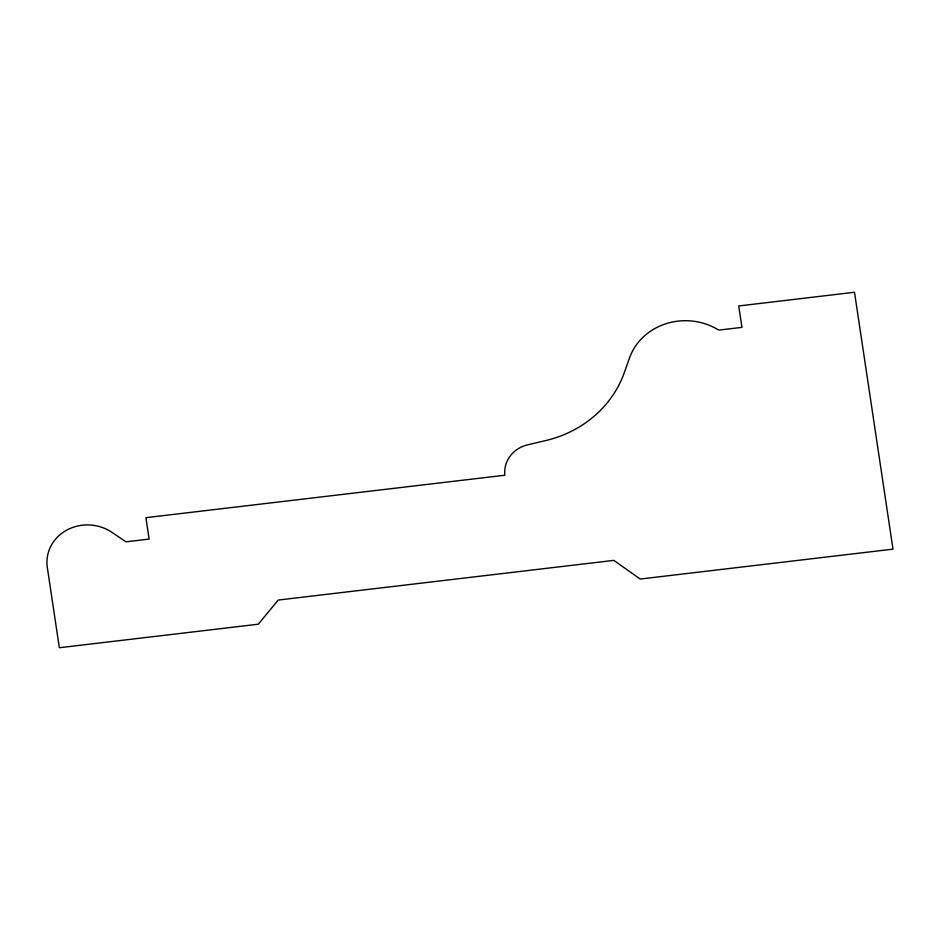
<?xml version="1.0" encoding="UTF-8"?>
<svg xmlns="http://www.w3.org/2000/svg" width="940" height="940" viewBox="0 0 940 940"><rect width="100%" height="100%" fill="white"/><g stroke="black" fill="none" stroke-linecap="round" stroke-linejoin="round"><path stroke-width="1.41" d="M629.471 358.046L624.301 372.651A113.376 104.587 3.7 0 1 545.6 440.613L527.728 444.808A31.008 28.611 3.7 0 0 504.851 475.229L145.912 517.67L149.119 539.078L125.96 541.816L111.731 532.24A40.925 37.753 3.7 0 0 66.728 530.125A40.925 37.753 3.7 0 0 47.317 567.466L59.349 647.742L258.288 624.207L278.228 600.061L613.832 560.381L640.199 579.04L893 549.148L854.507 292.258L738.723 305.958L741.93 327.367L718.771 330.105A59.478 54.873 3.7 0 0 629.471 358.046"/></g></svg>
